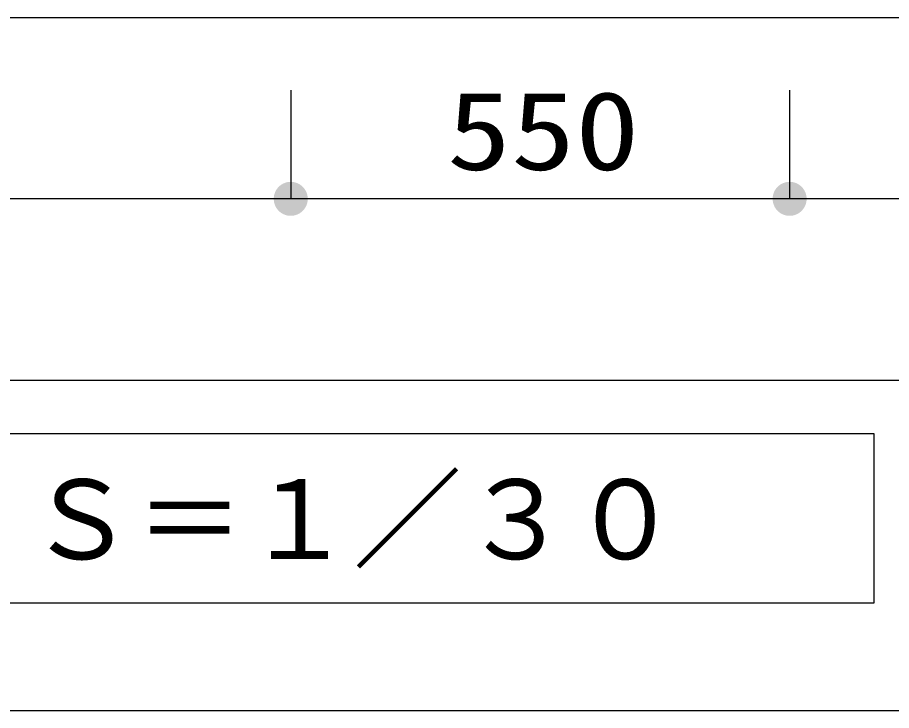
# Model space of a CAD drawing. Units: millimetres, scale not verified. Extents: x -22990 to 8910, y -6308 to 6308.
# Drawn here: x -4476 to -3513, y -5056 to -4292 of the extents above; entities that cross this region are included whole.
import ezdxf
from ezdxf.enums import TextEntityAlignment as Align

# ---------------------------------------------------------------- set-up
doc = ezdxf.new("R2010")
doc.units = ezdxf.units.MM
doc.header["$LTSCALE"] = 30
for name, color, linetype, lineweight in [('0-3_機器', 3, 'Continuous', 25), ('0-F_00クル-フ-6寸法', 132, 'Continuous', 25), ('1-3_Axis_waku', 7, 'Continuous', 25)]:
    doc.layers.add(name, color=color, linetype=linetype, lineweight=lineweight)
doc.styles.add('ＭＳ ゴシック', font='')
doc.styles.get('ＭＳ ゴシック').set_extended_font_data('MS Gothic')

msp = doc.modelspace()

# ---------------------------------------------------------------- linework, layer by layer
at = {"layer": '0-3_機器'}
msp.add_lwpolyline([(-3531.78, -4937.63), (-3531.78, -4751.33), (-5561.11, -4751.33), (-5561.11, -4937.63)], close=True, dxfattribs=at)
at = {"layer": '0-F_00クル-フ-6寸法', "color": 4}
for p, q in [((-6035.03, -4292.17), (-3265.01, -4292.17)), ((-4175.03, -4372.17), (-4175.03, -4492.17)), ((-4175.03, -4372.17), (-4175.03, -4492.17)), ((-3625.03, -4372.17), (-3625.03, -4492.17)), ((-3625.03, -4372.17), (-3625.03, -4492.17)), ((-4175.03, -4492.17), (-5115.03, -4492.17)), ((-3625.03, -4492.17), (-4175.03, -4492.17)), ((-3165.01, -4492.17), (-3625.03, -4492.17)), ((-6135.03, -4692.17), (-3165.01, -4692.17))]:
    msp.add_line(p, q, dxfattribs=at)
at = {"layer": '0-F_00クル-フ-6寸法'}
for points in [[(-4175.03, -4492.17), (-4190.2, -4481.15), (-4188.7, -4479.34)], [(-4175.03, -4492.17), (-4190.2, -4481.15), (-4188.7, -4479.34)], [(-4175.03, -4492.17), (-4188.7, -4479.34), (-4186.98, -4477.73)], [(-4175.03, -4492.17), (-4188.7, -4479.34), (-4186.98, -4477.73)], [(-4175.03, -4492.17), (-4186.98, -4477.73), (-4185.07, -4476.34)], [(-4175.03, -4492.17), (-4186.98, -4477.73), (-4185.07, -4476.34)], [(-4175.03, -4492.17), (-4185.07, -4476.34), (-4183.01, -4475.21)], [(-4175.03, -4492.17), (-4185.07, -4476.34), (-4183.01, -4475.21)], [(-4175.03, -4492.17), (-4183.01, -4475.21), (-4180.82, -4474.34)], [(-4175.03, -4492.17), (-4183.01, -4475.21), (-4180.82, -4474.34)], [(-4175.03, -4492.17), (-4180.82, -4474.34), (-4178.54, -4473.76)], [(-4175.03, -4492.17), (-4180.82, -4474.34), (-4178.54, -4473.76)], [(-4175.03, -4492.17), (-4178.54, -4473.76), (-4176.2, -4473.46)], [(-4175.03, -4492.17), (-4178.54, -4473.76), (-4176.2, -4473.46)], [(-4175.03, -4492.17), (-4176.2, -4473.46), (-4173.85, -4473.46)], [(-4175.03, -4492.17), (-4176.2, -4473.46), (-4173.85, -4473.46)], [(-4175.03, -4492.17), (-4173.85, -4473.46), (-4171.51, -4473.76)], [(-4175.03, -4492.17), (-4173.85, -4473.46), (-4171.51, -4473.76)], [(-4175.03, -4492.17), (-4171.51, -4473.76), (-4169.23, -4474.34)], [(-4175.03, -4492.17), (-4171.51, -4473.76), (-4169.23, -4474.34)], [(-4175.03, -4492.17), (-4169.23, -4474.34), (-4167.04, -4475.21)], [(-4175.03, -4492.17), (-4169.23, -4474.34), (-4167.04, -4475.21)], [(-4175.03, -4492.17), (-4167.04, -4475.21), (-4164.98, -4476.34)], [(-4175.03, -4492.17), (-4167.04, -4475.21), (-4164.98, -4476.34)], [(-4175.03, -4492.17), (-4164.98, -4476.34), (-4163.08, -4477.73)], [(-4175.03, -4492.17), (-4164.98, -4476.34), (-4163.08, -4477.73)], [(-4175.03, -4492.17), (-4163.08, -4477.73), (-4161.36, -4479.34)], [(-4175.03, -4492.17), (-4163.08, -4477.73), (-4161.36, -4479.34)], [(-4175.03, -4492.17), (-4161.36, -4479.34), (-4159.86, -4481.15)], [(-4175.03, -4492.17), (-4161.36, -4479.34), (-4159.86, -4481.15)], [(-3625.03, -4492.17), (-3640.2, -4481.15), (-3638.7, -4479.34)], [(-3625.03, -4492.17), (-3640.2, -4481.15), (-3638.7, -4479.34)], [(-3625.03, -4492.17), (-3638.7, -4479.34), (-3636.98, -4477.73)], [(-3625.03, -4492.17), (-3638.7, -4479.34), (-3636.98, -4477.73)], [(-3625.03, -4492.17), (-3636.98, -4477.73), (-3635.07, -4476.34)], [(-3625.03, -4492.17), (-3636.98, -4477.73), (-3635.07, -4476.34)], [(-3625.03, -4492.17), (-3635.07, -4476.34), (-3633.01, -4475.21)], [(-3625.03, -4492.17), (-3635.07, -4476.34), (-3633.01, -4475.21)], [(-3625.03, -4492.17), (-3633.01, -4475.21), (-3630.82, -4474.34)], [(-3625.03, -4492.17), (-3633.01, -4475.21), (-3630.82, -4474.34)], [(-3625.03, -4492.17), (-3630.82, -4474.34), (-3628.54, -4473.76)], [(-3625.03, -4492.17), (-3630.82, -4474.34), (-3628.54, -4473.76)], [(-3625.03, -4492.17), (-3628.54, -4473.76), (-3626.21, -4473.46)], [(-3625.03, -4492.17), (-3628.54, -4473.76), (-3626.21, -4473.46)], [(-3625.03, -4492.17), (-3626.21, -4473.46), (-3623.85, -4473.46)], [(-3625.03, -4492.17), (-3626.21, -4473.46), (-3623.85, -4473.46)], [(-3625.03, -4492.17), (-3623.85, -4473.46), (-3621.51, -4473.76)], [(-3625.03, -4492.17), (-3623.85, -4473.46), (-3621.51, -4473.76)], [(-3625.03, -4492.17), (-3621.51, -4473.76), (-3619.23, -4474.34)], [(-3625.03, -4492.17), (-3621.51, -4473.76), (-3619.23, -4474.34)], [(-3625.03, -4492.17), (-3619.23, -4474.34), (-3617.04, -4475.21)], [(-3625.03, -4492.17), (-3619.23, -4474.34), (-3617.04, -4475.21)], [(-3625.03, -4492.17), (-3617.04, -4475.21), (-3614.98, -4476.34)], [(-3625.03, -4492.17), (-3617.04, -4475.21), (-3614.98, -4476.34)], [(-3625.03, -4492.17), (-3614.98, -4476.34), (-3613.08, -4477.73)], [(-3625.03, -4492.17), (-3614.98, -4476.34), (-3613.08, -4477.73)], [(-3625.03, -4492.17), (-3613.08, -4477.73), (-3611.36, -4479.34)], [(-3625.03, -4492.17), (-3613.08, -4477.73), (-3611.36, -4479.34)], [(-3625.03, -4492.17), (-3611.36, -4479.34), (-3609.86, -4481.15)], [(-3625.03, -4492.17), (-3611.36, -4479.34), (-3609.86, -4481.15)], [(-4175.03, -4492.17), (-4193.78, -4492.17), (-4193.63, -4489.82)], [(-4175.03, -4492.17), (-4193.78, -4492.17), (-4193.63, -4489.82)], [(-4175.03, -4492.17), (-4193.63, -4489.82), (-4193.19, -4487.51)], [(-4175.03, -4492.17), (-4193.63, -4489.82), (-4193.19, -4487.51)], [(-4175.03, -4492.17), (-4193.19, -4487.51), (-4192.46, -4485.27)], [(-4175.03, -4492.17), (-4193.19, -4487.51), (-4192.46, -4485.27)], [(-4175.03, -4492.17), (-4192.46, -4485.27), (-4191.46, -4483.14)], [(-4175.03, -4492.17), (-4192.46, -4485.27), (-4191.46, -4483.14)], [(-4175.03, -4492.17), (-4191.46, -4483.14), (-4190.2, -4481.15)], [(-4175.03, -4492.17), (-4191.46, -4483.14), (-4190.2, -4481.15)], [(-4175.03, -4492.17), (-4159.86, -4481.15), (-4158.6, -4483.14)], [(-4175.03, -4492.17), (-4159.86, -4481.15), (-4158.6, -4483.14)], [(-4175.03, -4492.17), (-4158.6, -4483.14), (-4157.59, -4485.27)], [(-4175.03, -4492.17), (-4158.6, -4483.14), (-4157.59, -4485.27)], [(-4175.03, -4492.17), (-4157.59, -4485.27), (-4156.87, -4487.51)], [(-4175.03, -4492.17), (-4157.59, -4485.27), (-4156.87, -4487.51)], [(-4175.03, -4492.17), (-4156.87, -4487.51), (-4156.43, -4489.82)], [(-4175.03, -4492.17), (-4156.87, -4487.51), (-4156.43, -4489.82)], [(-4175.03, -4492.17), (-4156.43, -4489.82), (-4156.28, -4492.17)], [(-4175.03, -4492.17), (-4156.43, -4489.82), (-4156.28, -4492.17)], [(-3625.03, -4492.17), (-3643.78, -4492.17), (-3643.63, -4489.82)], [(-3625.03, -4492.17), (-3643.78, -4492.17), (-3643.63, -4489.82)], [(-3625.03, -4492.17), (-3643.63, -4489.82), (-3643.19, -4487.51)], [(-3625.03, -4492.17), (-3643.63, -4489.82), (-3643.19, -4487.51)], [(-3625.03, -4492.17), (-3643.19, -4487.51), (-3642.46, -4485.27)], [(-3625.03, -4492.17), (-3643.19, -4487.51), (-3642.46, -4485.27)], [(-3625.03, -4492.17), (-3642.46, -4485.27), (-3641.46, -4483.14)], [(-3625.03, -4492.17), (-3642.46, -4485.27), (-3641.46, -4483.14)], [(-3625.03, -4492.17), (-3641.46, -4483.14), (-3640.2, -4481.15)], [(-3625.03, -4492.17), (-3641.46, -4483.14), (-3640.2, -4481.15)], [(-3625.03, -4492.17), (-3609.86, -4481.15), (-3608.6, -4483.14)], [(-3625.03, -4492.17), (-3609.86, -4481.15), (-3608.6, -4483.14)], [(-3625.03, -4492.17), (-3608.6, -4483.14), (-3607.59, -4485.27)], [(-3625.03, -4492.17), (-3608.6, -4483.14), (-3607.59, -4485.27)], [(-3625.03, -4492.17), (-3607.59, -4485.27), (-3606.87, -4487.51)], [(-3625.03, -4492.17), (-3607.59, -4485.27), (-3606.87, -4487.51)], [(-3625.03, -4492.17), (-3606.87, -4487.51), (-3606.43, -4489.82)], [(-3625.03, -4492.17), (-3606.87, -4487.51), (-3606.43, -4489.82)], [(-3625.03, -4492.17), (-3606.43, -4489.82), (-3606.28, -4492.17)], [(-3625.03, -4492.17), (-3606.43, -4489.82), (-3606.28, -4492.17)], [(-4175.03, -4492.17), (-4193.63, -4494.52), (-4193.78, -4492.17)], [(-4175.03, -4492.17), (-4193.63, -4494.52), (-4193.78, -4492.17)], [(-4175.03, -4492.17), (-4193.19, -4496.84), (-4193.63, -4494.52)], [(-4175.03, -4492.17), (-4193.19, -4496.84), (-4193.63, -4494.52)], [(-4175.03, -4492.17), (-4192.46, -4499.08), (-4193.19, -4496.84)], [(-4175.03, -4492.17), (-4192.46, -4499.08), (-4193.19, -4496.84)], [(-4175.03, -4492.17), (-4191.46, -4501.21), (-4192.46, -4499.08)], [(-4175.03, -4492.17), (-4191.46, -4501.21), (-4192.46, -4499.08)], [(-4175.03, -4492.17), (-4190.2, -4503.2), (-4191.46, -4501.21)], [(-4175.03, -4492.17), (-4190.2, -4503.2), (-4191.46, -4501.21)], [(-4175.03, -4492.17), (-4188.7, -4505.01), (-4190.2, -4503.2)], [(-4175.03, -4492.17), (-4188.7, -4505.01), (-4190.2, -4503.2)], [(-4175.03, -4492.17), (-4186.98, -4506.62), (-4188.7, -4505.01)], [(-4175.03, -4492.17), (-4186.98, -4506.62), (-4188.7, -4505.01)], [(-4175.03, -4492.17), (-4185.07, -4508.01), (-4186.98, -4506.62)], [(-4175.03, -4492.17), (-4185.07, -4508.01), (-4186.98, -4506.62)], [(-4175.03, -4492.17), (-4183.01, -4509.14), (-4185.07, -4508.01)], [(-4175.03, -4492.17), (-4183.01, -4509.14), (-4185.07, -4508.01)], [(-4175.03, -4492.17), (-4180.82, -4510.01), (-4183.01, -4509.14)], [(-4175.03, -4492.17), (-4180.82, -4510.01), (-4183.01, -4509.14)], [(-4175.03, -4492.17), (-4178.54, -4510.59), (-4180.82, -4510.01)], [(-4175.03, -4492.17), (-4178.54, -4510.59), (-4180.82, -4510.01)], [(-4175.03, -4492.17), (-4176.2, -4510.89), (-4178.54, -4510.59)], [(-4175.03, -4492.17), (-4176.2, -4510.89), (-4178.54, -4510.59)], [(-4175.03, -4492.17), (-4173.85, -4510.89), (-4176.2, -4510.89)], [(-4175.03, -4492.17), (-4173.85, -4510.89), (-4176.2, -4510.89)], [(-4175.03, -4492.17), (-4171.51, -4510.59), (-4173.85, -4510.89)], [(-4175.03, -4492.17), (-4169.23, -4510.01), (-4171.51, -4510.59)], [(-4175.03, -4492.17), (-4167.04, -4509.14), (-4169.23, -4510.01)], [(-4175.03, -4492.17), (-4164.98, -4508.01), (-4167.04, -4509.14)], [(-4175.03, -4492.17), (-4163.08, -4506.62), (-4164.98, -4508.01)], [(-4175.03, -4492.17), (-4161.36, -4505.01), (-4163.08, -4506.62)], [(-4175.03, -4492.17), (-4159.86, -4503.2), (-4161.36, -4505.01)], [(-4175.03, -4492.17), (-4158.6, -4501.21), (-4159.86, -4503.2)], [(-4175.03, -4492.17), (-4157.59, -4499.08), (-4158.6, -4501.21)], [(-4175.03, -4492.17), (-4156.87, -4496.84), (-4157.59, -4499.08)], [(-4175.03, -4492.17), (-4156.43, -4494.52), (-4156.87, -4496.84)], [(-4175.03, -4492.17), (-4156.28, -4492.17), (-4156.43, -4494.52)], [(-4175.03, -4492.17), (-4171.51, -4510.59), (-4173.85, -4510.89)], [(-4175.03, -4492.17), (-4169.23, -4510.01), (-4171.51, -4510.59)], [(-4175.03, -4492.17), (-4167.04, -4509.14), (-4169.23, -4510.01)], [(-4175.03, -4492.17), (-4164.98, -4508.01), (-4167.04, -4509.14)], [(-4175.03, -4492.17), (-4163.08, -4506.62), (-4164.98, -4508.01)], [(-4175.03, -4492.17), (-4161.36, -4505.01), (-4163.08, -4506.62)], [(-4175.03, -4492.17), (-4159.86, -4503.2), (-4161.36, -4505.01)], [(-4175.03, -4492.17), (-4158.6, -4501.21), (-4159.86, -4503.2)], [(-4175.03, -4492.17), (-4157.59, -4499.08), (-4158.6, -4501.21)], [(-4175.03, -4492.17), (-4156.87, -4496.84), (-4157.59, -4499.08)], [(-4175.03, -4492.17), (-4156.43, -4494.52), (-4156.87, -4496.84)], [(-4175.03, -4492.17), (-4156.28, -4492.17), (-4156.43, -4494.52)], [(-3625.03, -4492.17), (-3643.63, -4494.52), (-3643.78, -4492.17)], [(-3625.03, -4492.17), (-3643.63, -4494.52), (-3643.78, -4492.17)], [(-3625.03, -4492.17), (-3643.19, -4496.84), (-3643.63, -4494.52)], [(-3625.03, -4492.17), (-3643.19, -4496.84), (-3643.63, -4494.52)], [(-3625.03, -4492.17), (-3642.46, -4499.08), (-3643.19, -4496.84)], [(-3625.03, -4492.17), (-3642.46, -4499.08), (-3643.19, -4496.84)], [(-3625.03, -4492.17), (-3641.46, -4501.21), (-3642.46, -4499.08)], [(-3625.03, -4492.17), (-3641.46, -4501.21), (-3642.46, -4499.08)], [(-3625.03, -4492.17), (-3640.2, -4503.2), (-3641.46, -4501.21)], [(-3625.03, -4492.17), (-3640.2, -4503.2), (-3641.46, -4501.21)], [(-3625.03, -4492.17), (-3638.7, -4505.01), (-3640.2, -4503.2)], [(-3625.03, -4492.17), (-3638.7, -4505.01), (-3640.2, -4503.2)], [(-3625.03, -4492.17), (-3636.98, -4506.62), (-3638.7, -4505.01)], [(-3625.03, -4492.17), (-3636.98, -4506.62), (-3638.7, -4505.01)], [(-3625.03, -4492.17), (-3635.07, -4508.01), (-3636.98, -4506.62)], [(-3625.03, -4492.17), (-3635.07, -4508.01), (-3636.98, -4506.62)], [(-3625.03, -4492.17), (-3633.01, -4509.14), (-3635.07, -4508.01)], [(-3625.03, -4492.17), (-3633.01, -4509.14), (-3635.07, -4508.01)], [(-3625.03, -4492.17), (-3630.82, -4510.01), (-3633.01, -4509.14)], [(-3625.03, -4492.17), (-3630.82, -4510.01), (-3633.01, -4509.14)], [(-3625.03, -4492.17), (-3628.54, -4510.59), (-3630.82, -4510.01)], [(-3625.03, -4492.17), (-3628.54, -4510.59), (-3630.82, -4510.01)], [(-3625.03, -4492.17), (-3626.21, -4510.89), (-3628.54, -4510.59)], [(-3625.03, -4492.17), (-3626.21, -4510.89), (-3628.54, -4510.59)], [(-3625.03, -4492.17), (-3623.85, -4510.89), (-3626.21, -4510.89)], [(-3625.03, -4492.17), (-3623.85, -4510.89), (-3626.21, -4510.89)], [(-3625.03, -4492.17), (-3621.51, -4510.59), (-3623.85, -4510.89)], [(-3625.03, -4492.17), (-3619.23, -4510.01), (-3621.51, -4510.59)], [(-3625.03, -4492.17), (-3617.04, -4509.14), (-3619.23, -4510.01)], [(-3625.03, -4492.17), (-3614.98, -4508.01), (-3617.04, -4509.14)], [(-3625.03, -4492.17), (-3613.08, -4506.62), (-3614.98, -4508.01)], [(-3625.03, -4492.17), (-3611.36, -4505.01), (-3613.08, -4506.62)], [(-3625.03, -4492.17), (-3609.86, -4503.2), (-3611.36, -4505.01)], [(-3625.03, -4492.17), (-3608.6, -4501.21), (-3609.86, -4503.2)], [(-3625.03, -4492.17), (-3607.59, -4499.08), (-3608.6, -4501.21)], [(-3625.03, -4492.17), (-3606.87, -4496.84), (-3607.59, -4499.08)], [(-3625.03, -4492.17), (-3606.43, -4494.52), (-3606.87, -4496.84)], [(-3625.03, -4492.17), (-3606.28, -4492.17), (-3606.43, -4494.52)], [(-3625.03, -4492.17), (-3621.51, -4510.59), (-3623.85, -4510.89)], [(-3625.03, -4492.17), (-3619.23, -4510.01), (-3621.51, -4510.59)], [(-3625.03, -4492.17), (-3617.04, -4509.14), (-3619.23, -4510.01)], [(-3625.03, -4492.17), (-3614.98, -4508.01), (-3617.04, -4509.14)], [(-3625.03, -4492.17), (-3613.08, -4506.62), (-3614.98, -4508.01)], [(-3625.03, -4492.17), (-3611.36, -4505.01), (-3613.08, -4506.62)], [(-3625.03, -4492.17), (-3609.86, -4503.2), (-3611.36, -4505.01)], [(-3625.03, -4492.17), (-3608.6, -4501.21), (-3609.86, -4503.2)], [(-3625.03, -4492.17), (-3607.59, -4499.08), (-3608.6, -4501.21)], [(-3625.03, -4492.17), (-3606.87, -4496.84), (-3607.59, -4499.08)], [(-3625.03, -4492.17), (-3606.43, -4494.52), (-3606.87, -4496.84)], [(-3625.03, -4492.17), (-3606.28, -4492.17), (-3606.43, -4494.52)]]:
    msp.add_solid(points, dxfattribs=at)
at = {"layer": '1-3_Axis_waku'}
msp.add_line((-7770, -5056.5), (8400, -5056.5), dxfattribs=at)

# ---------------------------------------------------------------- texts
at = {"layer": '0-3_機器', "color": 4, "style": 'ＭＳ ゴシック'}
msp.add_text('Ｓ＝１／３０', height=87.98, dxfattribs=at).set_placement((-4466.31, -4915.93), align=Align.BOTTOM_LEFT)
at = {"layer": '0-F_00クル-フ-6寸法', "color": 3, "style": 'ＭＳ ゴシック', "width": 1.2}
msp.add_text('550', height=86.66, dxfattribs=at).set_placement((-4002.89, -4486.33), align=Align.BOTTOM_LEFT)

doc.saveas('drawing.dxf')
